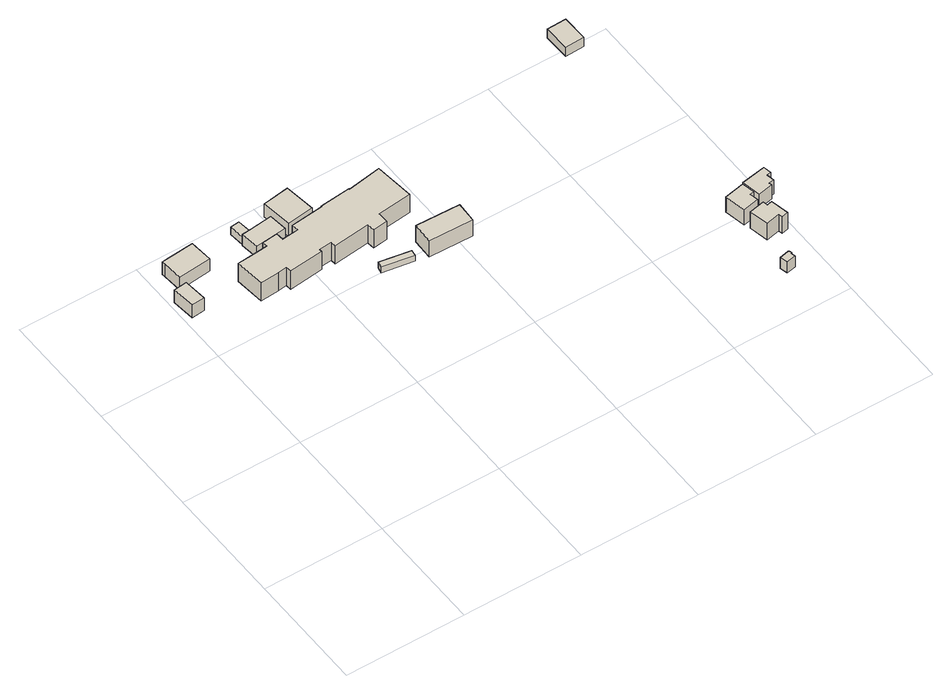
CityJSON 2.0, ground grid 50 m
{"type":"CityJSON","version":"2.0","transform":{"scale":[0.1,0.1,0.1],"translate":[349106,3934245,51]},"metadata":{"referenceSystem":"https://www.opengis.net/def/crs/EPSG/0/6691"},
"CityObjects":{
"building1":{"type":"Building","attributes":{"usage":"401","measuredHeight":7,"storeysAboveGround":1,"BuildingIDAttribute.prefecture":"14","BuildingIDAttribute.city":"14152","BuildingDetailAttribute.totalFloorArea":53.1,"BuildingDetailAttribute.buildingFootprintArea":53.1,"BuildingDetailAttribute.buildingStructureType":"610","BuildingDetailAttribute.buildingStructureOrgType":"2","BuildingDetailAttribute.orgUsage":"61","BuildingDetailAttribute.surveyYear":2015},"geometry":[{"type":"Solid","lod":"1","boundaries":[[[[0,1,2,3]],[[2,4,5,3]],[[1,6,4,2]],[[0,7,6,1]],[[3,5,7,0]],[[4,6,7,5]]]]}]},
"building2":{"type":"Building","attributes":{"usage":"441","measuredHeight":6.9,"storeysAboveGround":1,"BuildingIDAttribute.prefecture":"14","BuildingIDAttribute.city":"14152","BuildingDetailAttribute.totalFloorArea":110.46,"BuildingDetailAttribute.buildingFootprintArea":110.46,"BuildingDetailAttribute.buildingStructureType":"610","BuildingDetailAttribute.buildingStructureOrgType":"2","BuildingDetailAttribute.orgUsage":"172","BuildingDetailAttribute.surveyYear":2015,"BuildingRiverFloodingRiskAttribute.description":"1","BuildingRiverFloodingRiskAttribute.rankOrg":"2","BuildingRiverFloodingRiskAttribute.depth":2.24,"BuildingRiverFloodingRiskAttribute.adminType":"2","BuildingRiverFloodingRiskAttribute.scale":"1","BuildingRiverFloodingRiskAttribute.duration":14.42},"geometry":[{"type":"Solid","lod":"1","boundaries":[[[[8,9,10,11,12,13]],[[12,14,15,13]],[[11,16,14,12]],[[10,17,16,11]],[[9,18,17,10]],[[8,19,18,9]],[[13,15,19,8]],[[14,16,17,18,19,15]]]]}]},
"building3":{"type":"Building","attributes":{"usage":"441","measuredHeight":7.8,"storeysAboveGround":1,"BuildingIDAttribute.prefecture":"14","BuildingIDAttribute.city":"14152","BuildingDetailAttribute.totalFloorArea":20.41,"BuildingDetailAttribute.buildingFootprintArea":20.41,"BuildingDetailAttribute.buildingStructureType":"610","BuildingDetailAttribute.buildingStructureOrgType":"2","BuildingDetailAttribute.orgUsage":"172","BuildingDetailAttribute.surveyYear":2015,"BuildingRiverFloodingRiskAttribute.description":"1","BuildingRiverFloodingRiskAttribute.rankOrg":"2","BuildingRiverFloodingRiskAttribute.depth":1.76,"BuildingRiverFloodingRiskAttribute.adminType":"2","BuildingRiverFloodingRiskAttribute.scale":"1","BuildingRiverFloodingRiskAttribute.duration":13.83,"BuildingLandSlideRiskAttribute.description":"1","BuildingLandSlideRiskAttribute.areaType":"1"},"geometry":[{"type":"Solid","lod":"1","boundaries":[[[[20,21,22,23]],[[22,24,25,23]],[[21,26,24,22]],[[20,27,26,21]],[[23,25,27,20]],[[24,26,27,25]]]]}]},
"building4":{"type":"Building","attributes":{"usage":"441","measuredHeight":7.8,"storeysAboveGround":1,"BuildingIDAttribute.prefecture":"14","BuildingIDAttribute.city":"14152","BuildingDetailAttribute.totalFloorArea":86.02,"BuildingDetailAttribute.buildingFootprintArea":86.02,"BuildingDetailAttribute.buildingStructureType":"610","BuildingDetailAttribute.buildingStructureOrgType":"2","BuildingDetailAttribute.orgUsage":"172","BuildingDetailAttribute.surveyYear":2015,"BuildingRiverFloodingRiskAttribute.description":"1","BuildingRiverFloodingRiskAttribute.rankOrg":"2","BuildingRiverFloodingRiskAttribute.depth":1.77,"BuildingRiverFloodingRiskAttribute.adminType":"2","BuildingRiverFloodingRiskAttribute.scale":"1","BuildingRiverFloodingRiskAttribute.duration":13.83,"BuildingLandSlideRiskAttribute.description":"1","BuildingLandSlideRiskAttribute.areaType":"1"},"geometry":[{"type":"Solid","lod":"1","boundaries":[[[[28,29,23,22,30,31]],[[30,32,33,31]],[[22,34,32,30]],[[23,35,34,22]],[[29,36,35,23]],[[28,37,36,29]],[[31,33,37,28]],[[32,34,35,36,37,33]]]]}]},
"building5":{"type":"Building","attributes":{"measuredHeight":10,"BuildingIDAttribute.prefecture":"14","BuildingIDAttribute.city":"14152","BuildingDetailAttribute.surveyYear":2015,"BuildingRiverFloodingRiskAttribute.description":"1","BuildingRiverFloodingRiskAttribute.rankOrg":"2","BuildingRiverFloodingRiskAttribute.depth":1.18,"BuildingRiverFloodingRiskAttribute.adminType":"2","BuildingRiverFloodingRiskAttribute.scale":"1","BuildingRiverFloodingRiskAttribute.duration":13.83,"BuildingLandSlideRiskAttribute.description":"1","BuildingLandSlideRiskAttribute.areaType":"1"},"geometry":[{"type":"Solid","lod":"1","boundaries":[[[[38,39,40,41,42,43,44,45,46,47,48,49,50,51,52,53,54,55,56,57,58,59,60,61,62,63]],[[62,64,65,63]],[[61,66,64,62]],[[60,67,66,61]],[[59,68,67,60]],[[58,69,68,59]],[[57,70,69,58]],[[56,71,70,57]],[[55,72,71,56]],[[54,73,72,55]],[[53,74,73,54]],[[52,75,74,53]],[[51,76,75,52]],[[50,77,76,51]],[[49,78,77,50]],[[48,79,78,49]],[[47,80,79,48]],[[46,81,80,47]],[[45,82,81,46]],[[44,83,82,45]],[[43,84,83,44]],[[42,85,84,43]],[[41,86,85,42]],[[40,87,86,41]],[[39,88,87,40]],[[38,89,88,39]],[[63,65,89,38]],[[64,66,67,68,69,70,71,72,73,74,75,76,77,78,79,80,81,82,83,84,85,86,87,88,89,65]]]]}]},
"building6":{"type":"Building","attributes":{"measuredHeight":7.6,"BuildingIDAttribute.prefecture":"14","BuildingIDAttribute.city":"14152","BuildingDetailAttribute.surveyYear":2015,"BuildingRiverFloodingRiskAttribute.description":"1","BuildingRiverFloodingRiskAttribute.rankOrg":"2","BuildingRiverFloodingRiskAttribute.depth":1.83,"BuildingRiverFloodingRiskAttribute.adminType":"2","BuildingRiverFloodingRiskAttribute.scale":"1","BuildingRiverFloodingRiskAttribute.duration":13.83,"BuildingLandSlideRiskAttribute.description":"1","BuildingLandSlideRiskAttribute.areaType":"1"},"geometry":[{"type":"Solid","lod":"1","boundaries":[[[[90,91,92,93]],[[92,94,95,93]],[[91,96,94,92]],[[90,97,96,91]],[[93,95,97,90]],[[94,96,97,95]]]]}]},
"building7":{"type":"Building","attributes":{"BuildingIDAttribute.prefecture":"14","BuildingIDAttribute.city":"14152","BuildingDetailAttribute.surveyYear":2015,"BuildingLandSlideRiskAttribute.description":"1","BuildingLandSlideRiskAttribute.areaType":"1"},"geometry":[{"type":"Solid","lod":"1","boundaries":[[[[98,99,100,101]],[[100,102,103,101]],[[99,104,102,100]],[[98,105,104,99]],[[101,103,105,98]],[[102,104,105,103]]]]}]},
"building8":{"type":"Building","attributes":{"measuredHeight":8.9,"BuildingIDAttribute.prefecture":"14","BuildingIDAttribute.city":"14152","BuildingDetailAttribute.surveyYear":2015,"BuildingLandSlideRiskAttribute.description":"1","BuildingLandSlideRiskAttribute.areaType":"1"},"geometry":[{"type":"Solid","lod":"1","boundaries":[[[[106,107,108,109]],[[108,110,111,109]],[[107,112,110,108]],[[106,113,112,107]],[[109,111,113,106]],[[110,112,113,111]]]]}]},
"building9":{"type":"Building","attributes":{"measuredHeight":7.8,"BuildingIDAttribute.prefecture":"14","BuildingIDAttribute.city":"14152","BuildingDetailAttribute.surveyYear":2015,"BuildingLandSlideRiskAttribute.description":"1","BuildingLandSlideRiskAttribute.areaType":"1"},"geometry":[{"type":"Solid","lod":"1","boundaries":[[[[114,115,116,117,118,119,120,121]],[[120,122,123,121]],[[119,124,122,120]],[[118,125,124,119]],[[117,126,125,118]],[[116,127,126,117]],[[115,128,127,116]],[[114,129,128,115]],[[121,123,129,114]],[[122,124,125,126,127,128,129,123]]]]}]},
"building10":{"type":"Building","attributes":{"usage":"411","measuredHeight":12.4,"storeysAboveGround":2,"BuildingIDAttribute.prefecture":"14","BuildingIDAttribute.city":"14152","BuildingDetailAttribute.totalFloorArea":117.21,"BuildingDetailAttribute.buildingFootprintArea":58.61,"BuildingDetailAttribute.buildingStructureType":"601","BuildingDetailAttribute.buildingStructureOrgType":"1","BuildingDetailAttribute.orgUsage":"10","BuildingDetailAttribute.surveyYear":2015},"geometry":[{"type":"Solid","lod":"1","boundaries":[[[[130,131,132,133,134,135]],[[134,136,137,135]],[[133,138,136,134]],[[132,139,138,133]],[[131,140,139,132]],[[130,141,140,131]],[[135,137,141,130]],[[136,138,139,140,141,137]]]]}]},
"building11":{"type":"Building","attributes":{"usage":"411","measuredHeight":9.7,"storeysAboveGround":2,"BuildingIDAttribute.prefecture":"14","BuildingIDAttribute.city":"14152","BuildingDetailAttribute.totalFloorArea":120.86,"BuildingDetailAttribute.buildingFootprintArea":60.43,"BuildingDetailAttribute.buildingStructureType":"601","BuildingDetailAttribute.buildingStructureOrgType":"1","BuildingDetailAttribute.orgUsage":"10","BuildingDetailAttribute.surveyYear":2015},"geometry":[{"type":"Solid","lod":"1","boundaries":[[[[142,143,144,145,146,147,148,149]],[[148,150,151,149]],[[147,152,150,148]],[[146,153,152,147]],[[145,154,153,146]],[[144,155,154,145]],[[143,156,155,144]],[[142,157,156,143]],[[149,151,157,142]],[[150,152,153,154,155,156,157,151]]]]}]},
"building12":{"type":"Building","attributes":{"usage":"411","measuredHeight":8.8,"storeysAboveGround":2,"BuildingIDAttribute.prefecture":"14","BuildingIDAttribute.city":"14152","BuildingDetailAttribute.totalFloorArea":119.04,"BuildingDetailAttribute.buildingFootprintArea":59.52,"BuildingDetailAttribute.buildingStructureType":"601","BuildingDetailAttribute.buildingStructureOrgType":"1","BuildingDetailAttribute.orgUsage":"10","BuildingDetailAttribute.surveyYear":2015},"geometry":[{"type":"Solid","lod":"1","boundaries":[[[[158,159,160,161,162,163,164,165]],[[164,166,167,165]],[[163,168,166,164]],[[162,169,168,163]],[[161,170,169,162]],[[160,171,170,161]],[[159,172,171,160]],[[158,173,172,159]],[[165,167,173,158]],[[166,168,169,170,171,172,173,167]]]]}]},
"building13":{"type":"Building","attributes":{"usage":"411","measuredHeight":5.3,"storeysAboveGround":2,"BuildingIDAttribute.prefecture":"14","BuildingIDAttribute.city":"14152","BuildingDetailAttribute.totalFloorArea":145.26,"BuildingDetailAttribute.buildingFootprintArea":72.63,"BuildingDetailAttribute.buildingStructureType":"601","BuildingDetailAttribute.buildingStructureOrgType":"1","BuildingDetailAttribute.orgUsage":"10","BuildingDetailAttribute.surveyYear":2015},"geometry":[{"type":"Solid","lod":"1","boundaries":[[[[174,175,176,177]],[[176,178,179,177]],[[175,180,178,176]],[[174,181,180,175]],[[177,179,181,174]],[[178,180,181,179]]]]}]}
},
"vertices":[
[9,1281,24],[64,1287,24],[73,1191,24],[19,1186,24],[73,1191,89],[19,1186,89],[64,1287,89],[9,1281,89],
[203,1342,11],[66,1329,11],[59,1412,11],[57,1425,11],[97,1428,11],[194,1437,11],[97,1428,75],[194,1437,75],[57,1425,75],[59,1412,75],[66,1329,75],[203,1342,75],
[360,1440,15],[398,1444,15],[405,1379,15],[367,1375,15],[405,1379,54],[367,1375,54],[398,1444,54],[360,1440,54],
[373,1298,15],[364,1375,15],[495,1389,15],[504,1312,15],[495,1389,71],[504,1312,71],[405,1379,71],[367,1375,71],[364,1375,71],[373,1298,71],
[740,1112,3],[737,1142,3],[587,1126,3],[585,1147,3],[532,1142,3],[533,1131,3],[390,1116,3],[387,1139,3],[350,1135,3],[273,1129,3],[261,1252,3],[338,1257,3],[389,1262,3],[387,1283,3],[451,1290,3],[454,1257,3],[522,1264,3],[519,1292,3],[655,1306,3],[655,1309,3],[782,1322,3],[782,1318,3],[922,1341,3],[940,1177,3],[800,1162,3],[801,1119,3],[800,1162,96],[801,1119,96],[940,1177,96],[922,1341,96],[782,1318,96],[782,1322,96],[655,1309,96],[655,1306,96],[519,1292,96],[522,1264,96],[454,1257,96],[451,1290,96],[387,1283,96],[389,1262,96],[338,1257,96],[261,1252,96],[273,1129,96],[350,1135,96],[387,1139,96],[390,1116,96],[533,1131,96],[532,1142,96],[585,1147,96],[587,1126,96],[737,1142,96],[740,1112,96],
[612,1455,18],[629,1328,18],[519,1314,18],[502,1440,18],[519,1314,85],[502,1440,85],[629,1328,85],[612,1455,85],
[691,1013,18],[819,991,18],[815,966,18],[686,988,18],[815,966,48],[686,988,48],[819,991,48],[691,1013,48],
[874,964,4],[877,1050,4],[1059,1044,4],[1056,958,4],[1059,1044,88],[1056,958,88],[877,1050,88],[874,964,88],
[1766,46,242],[1769,47,242],[1772,35,242],[1768,34,242],[1772,15,242],[1733,7,242],[1725,39,242],[1766,48,242],[1725,39,297],[1766,48,297],[1733,7,297],[1772,15,297],[1768,34,297],[1772,35,297],[1769,47,297],[1766,46,297],
[1707,345,270],[1790,362,270],[1801,309,270],[1784,306,270],[1791,271,270],[1724,258,270],[1791,271,349],[1724,258,349],[1784,306,349],[1801,309,349],[1790,362,349],[1707,345,349],
[1812,151,268],[1808,168,268],[1751,156,268],[1734,236,268],[1799,249,268],[1803,229,268],[1824,234,268],[1840,157,268],[1824,234,352],[1840,157,352],[1803,229,352],[1799,249,352],[1734,236,352],[1751,156,352],[1808,168,352],[1812,151,352],
[1795,368,274],[1897,386,274],[1903,352,274],[1885,349,274],[1891,317,274],[1870,313,274],[1872,302,274],[1810,290,274],[1872,302,347],[1810,290,347],[1870,313,347],[1891,317,347],[1885,349,347],[1903,352,347],[1897,386,347],[1795,368,347],
[1668,1381,270],[1748,1383,270],[1750,1275,270],[1671,1273,270],[1750,1275,316],[1671,1273,316],[1748,1383,316],[1668,1381,316]
]}
